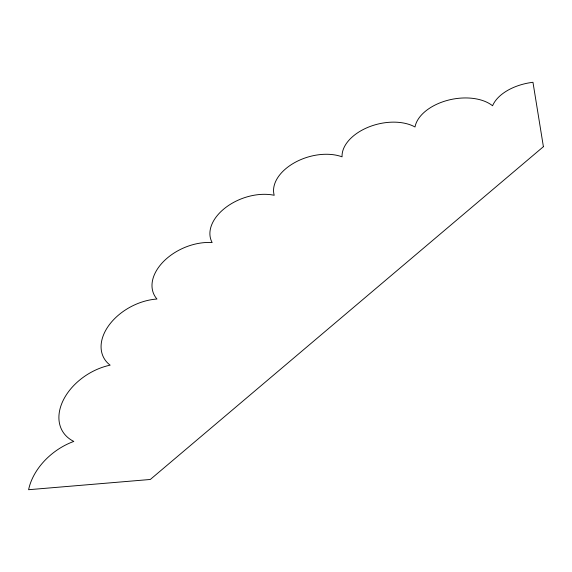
<?xml version="1.0" encoding="UTF-8"?>
<svg xmlns="http://www.w3.org/2000/svg" width="572" height="572" viewBox="0 0 572 572"><rect width="100%" height="100%" fill="white"/><g stroke="black" fill="none" stroke-linecap="round" stroke-linejoin="round"><path stroke-width="0.86" d="M543.4 146.689L150.307 479.472L28.6 489.711A55.663 39.59 -36.6 0 1 73.809 441.427A51.487 35.621 -31.7 0 1 62.97 400.822A51.487 35.621 -31.7 0 1 110.139 365.165A48.17 32.461 -27.5 0 1 108.508 325.876A48.17 32.461 -27.5 0 1 156.957 299.027A45.71 30.051 -23.7 0 1 163.37 261.669A45.71 30.051 -23.7 0 1 212.148 242.557A44.008 28.278 -20.2 0 1 225.711 207.514A44.008 28.278 -20.2 0 1 274.202 195.281A43.022 27.056 -17 0 1 294.294 162.827A43.022 27.056 -17 0 1 342.063 156.828A42.707 26.326 -14 0 1 368.296 127.191A42.707 26.326 -14 0 1 415.015 126.984A43.057 26.062 -11.1 0 1 447.211 100.436A43.057 26.062 -11.1 0 1 492.571 105.763A44.166 26.283 -8.3 0 1 532.968 82.289L543.4 146.689"/></g></svg>
